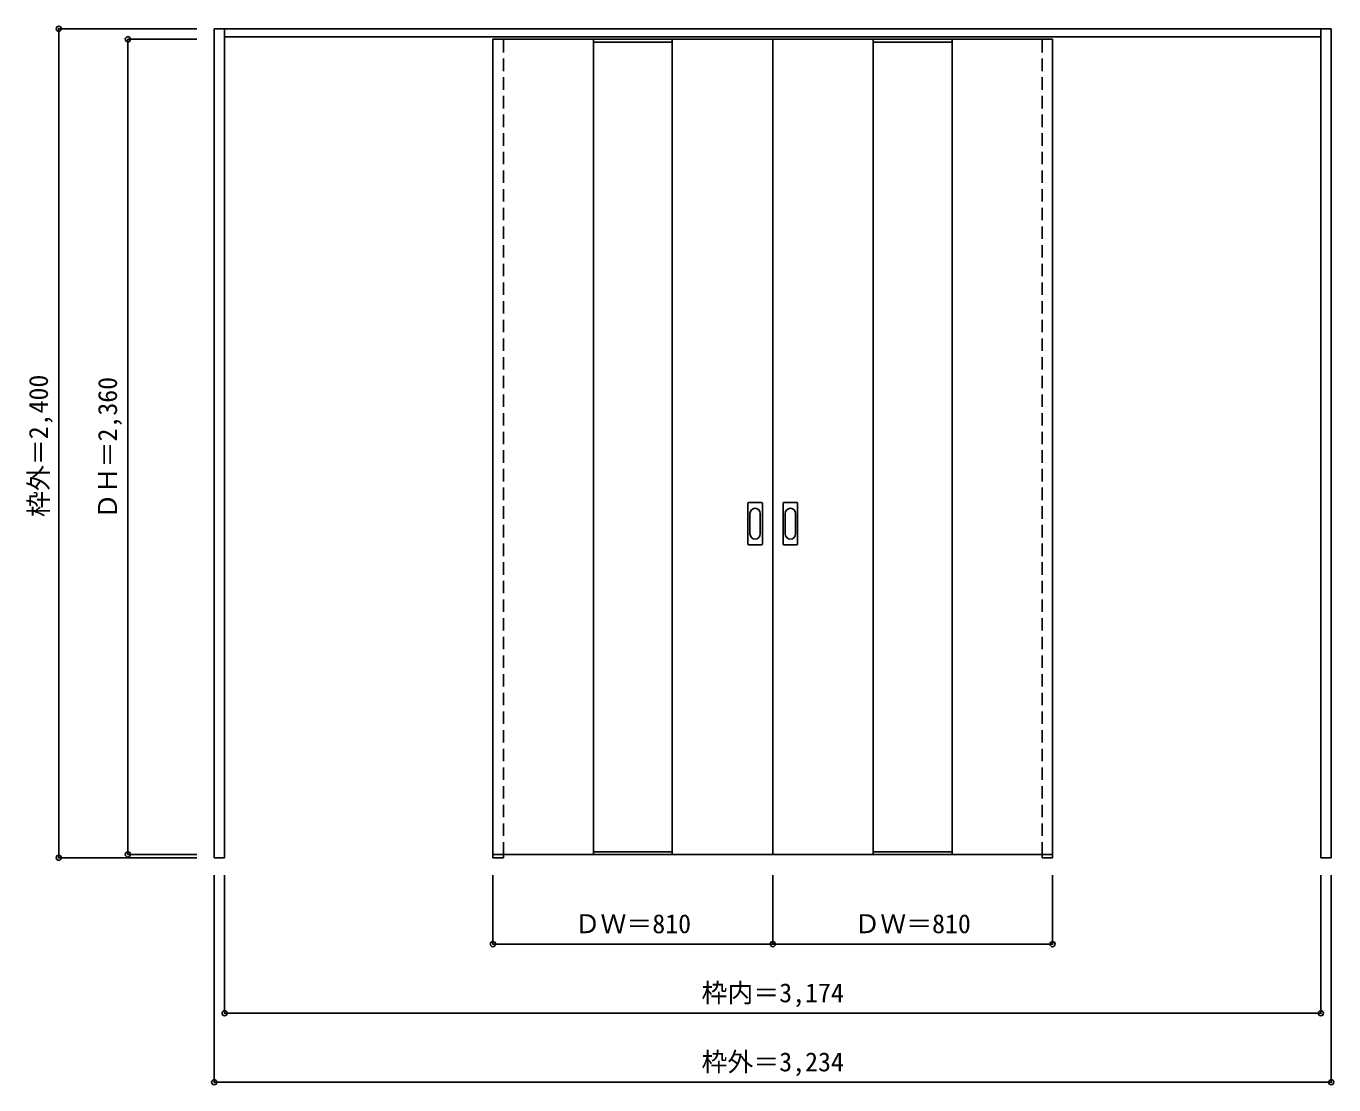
# Model space of a CAD drawing. Units: millimetres, scale not verified. Extents: x -1868 to 1918, y -1339 to 1726.
import ezdxf
from ezdxf.enums import TextEntityAlignment as Align

# ---------------------------------------------------------------- set-up
doc = ezdxf.new("R2010")
doc.units = ezdxf.units.MM
doc.header["$LTSCALE"] = 30
doc.header["$PDMODE"] = 32
doc.header["$PDSIZE"] = 15
doc.linetypes.add('DASHED1', pattern=[1.8, 1.2, -0.6])
doc.layers.add('0-0', color=3, linetype='Continuous')
doc.layers.add('0-1_寸法', color=7, linetype='Continuous')
doc.styles.add('ＭＳ ゴシック', font='')
doc.styles.get('ＭＳ ゴシック').set_extended_font_data('MS Gothic')

msp = doc.modelspace()

# ---------------------------------------------------------------- linework, layer by layer
at = {"layer": '0-0'}
for p, q in [((-1323.25, -681.59), (-1323.25, 1718.41)), ((-1323.25, 1718.41), (1910.75, 1718.41)), ((-1293.25, -681.59), (-1293.25, 1718.41)), ((1880.75, -681.59), (1880.75, 1718.41)), ((1910.75, -681.59), (1910.75, 1718.41)), ((-1293.25, 1695.41), (1880.75, 1695.41)), ((-516.25, 1687.91), (293.75, 1687.91)), ((-516.25, -672.09), (-516.25, 1687.91)), ((-225.25, 1687.91), (-225.25, -672.09)), ((2.75, 1687.91), (2.75, -672.09)), ((1103.75, 1687.91), (293.75, 1687.91)), ((293.75, -672.09), (293.75, 1687.91)), ((584.75, 1687.91), (584.75, -672.09)), ((812.75, 1687.91), (812.75, -672.09)), ((1103.75, -672.09), (1103.75, 1687.91)), ((221.75, 225.91), (221.75, 344.91)), ((262.25, 346.41), (223.25, 346.41)), ((263.75, 225.91), (263.75, 344.91)), ((323.75, 225.91), (323.75, 344.91)), ((364.25, 346.41), (325.25, 346.41)), ((365.75, 225.91), (365.75, 344.91)), ((223.25, 224.41), (262.25, 224.41)), ((325.25, 224.41), (364.25, 224.41)), ((-516.25, -672.09), (293.75, -672.09)), ((-516.25, -672.09), (-516.25, -681.59)), ((-486.25, -672.09), (-486.25, -681.59)), ((1103.75, -672.09), (293.75, -672.09)), ((1073.75, -672.09), (1073.75, -681.59)), ((1103.75, -672.09), (1103.75, -681.59)), ((-1293.25, -681.59), (-1323.25, -681.59)), ((-516.25, -681.59), (-486.25, -681.59)), ((1073.75, -681.59), (1103.75, -681.59)), ((1910.75, -681.59), (1880.75, -681.59))]:
    msp.add_line(p, q, dxfattribs=at)
at = {"layer": '0-0', "color": 4, "linetype": 'DASHED1'}
for p, q in [((-516.25, -672.09), (-516.25, 1695.41)), ((-486.25, -672.09), (-486.25, 1695.41)), ((1073.75, -672.09), (1073.75, 1695.41)), ((1103.75, -672.09), (1103.75, 1695.41))]:
    msp.add_line(p, q, dxfattribs=at)
at = {"layer": '0-0', "color": 7}
for p, q in [((-225.25, 1679.91), (2.75, 1679.91)), ((812.75, 1679.91), (584.75, 1679.91)), ((227.75, 315.01), (227.75, 255.81)), ((257.75, 255.81), (257.75, 315.01)), ((329.75, 315.01), (329.75, 255.81)), ((359.75, 255.81), (359.75, 315.01)), ((-225.25, -664.09), (2.75, -664.09)), ((812.75, -664.09), (584.75, -664.09))]:
    msp.add_line(p, q, dxfattribs=at)
at = {"layer": '0-0'}
for centre, start, end in [((223.25, 344.91), 90, 180), ((262.25, 344.91), 0, 90), ((325.25, 344.91), 90, 180), ((364.25, 344.91), 0, 90), ((223.25, 225.91), 180, 270), ((262.25, 225.91), 270, 0), ((325.25, 225.91), 180, 270), ((364.25, 225.91), 270, 0)]:
    msp.add_arc(centre, 1.5, start, end, dxfattribs=at)
at = {"layer": '0-0', "color": 7}
for centre, start, end in [((242.75, 315.01), 0, 180), ((344.75, 315.01), 0, 180), ((242.75, 255.81), 180, 0), ((344.75, 255.81), 180, 0)]:
    msp.add_arc(centre, 15, start, end, dxfattribs=at)
at = {"layer": '0-1_寸法', "color": 4}
for p, q in [((-1773.25, 1718.41), (-1773.25, -681.59)), ((-1773.25, 1718.41), (-1373.25, 1718.41)), ((-1573.25, 1687.91), (-1373.25, 1687.91)), ((-1573.25, 1687.91), (-1573.25, -672.09)), ((-1573.25, -672.09), (-1373.25, -672.09)), ((-1773.25, -681.59), (-1373.25, -681.59)), ((-1323.25, -1331.59), (-1323.25, -731.59)), ((-1293.25, -1131.59), (-1293.25, -731.59)), ((-516.25, -931.59), (-516.25, -731.59)), ((293.75, -931.59), (293.75, -731.59)), ((1103.75, -931.59), (1103.75, -731.59)), ((1880.75, -1131.59), (1880.75, -731.59)), ((1910.75, -1331.59), (1910.75, -731.59)), ((-516.25, -931.59), (1103.75, -931.59)), ((-1293.25, -1131.59), (1880.75, -1131.59)), ((-1323.25, -1331.59), (1910.75, -1331.59))]:
    msp.add_line(p, q, dxfattribs=at)
at = {"layer": '0-1_寸法'}
for p in [(-1773.25, 1718.41), (-1573.25, 1687.91), (-1773.25, -681.59), (-1573.25, -672.09), (-516.25, -931.59), (293.75, -931.59), (1103.75, -931.59), (-1293.25, -1131.59), (1880.75, -1131.59), (-1323.25, -1331.59), (1910.75, -1331.59)]:
    msp.add_point(p, dxfattribs=at)

# ---------------------------------------------------------------- texts
at = {"layer": '0-1_寸法', "style": 'ＭＳ ゴシック'}
for s, p in [('枠外＝2,400', (-1788.25, 304.91)), ('ＤＨ＝2,360', (-1588.25, 298.41))]:
    msp.add_text(s, height=54.99, rotation=90, dxfattribs=at).set_placement(p, align=Align.BOTTOM_LEFT)
for s, p in [('ＤＷ＝810', (-280, -916.59)), ('ＤＷ＝810', (530, -916.59)), ('枠内＝3,174', (87.5, -1116.59)), ('枠外＝3,234', (87.5, -1316.59))]:
    msp.add_text(s, height=54.99, dxfattribs=at).set_placement(p, align=Align.BOTTOM_LEFT)

doc.saveas('drawing.dxf')
